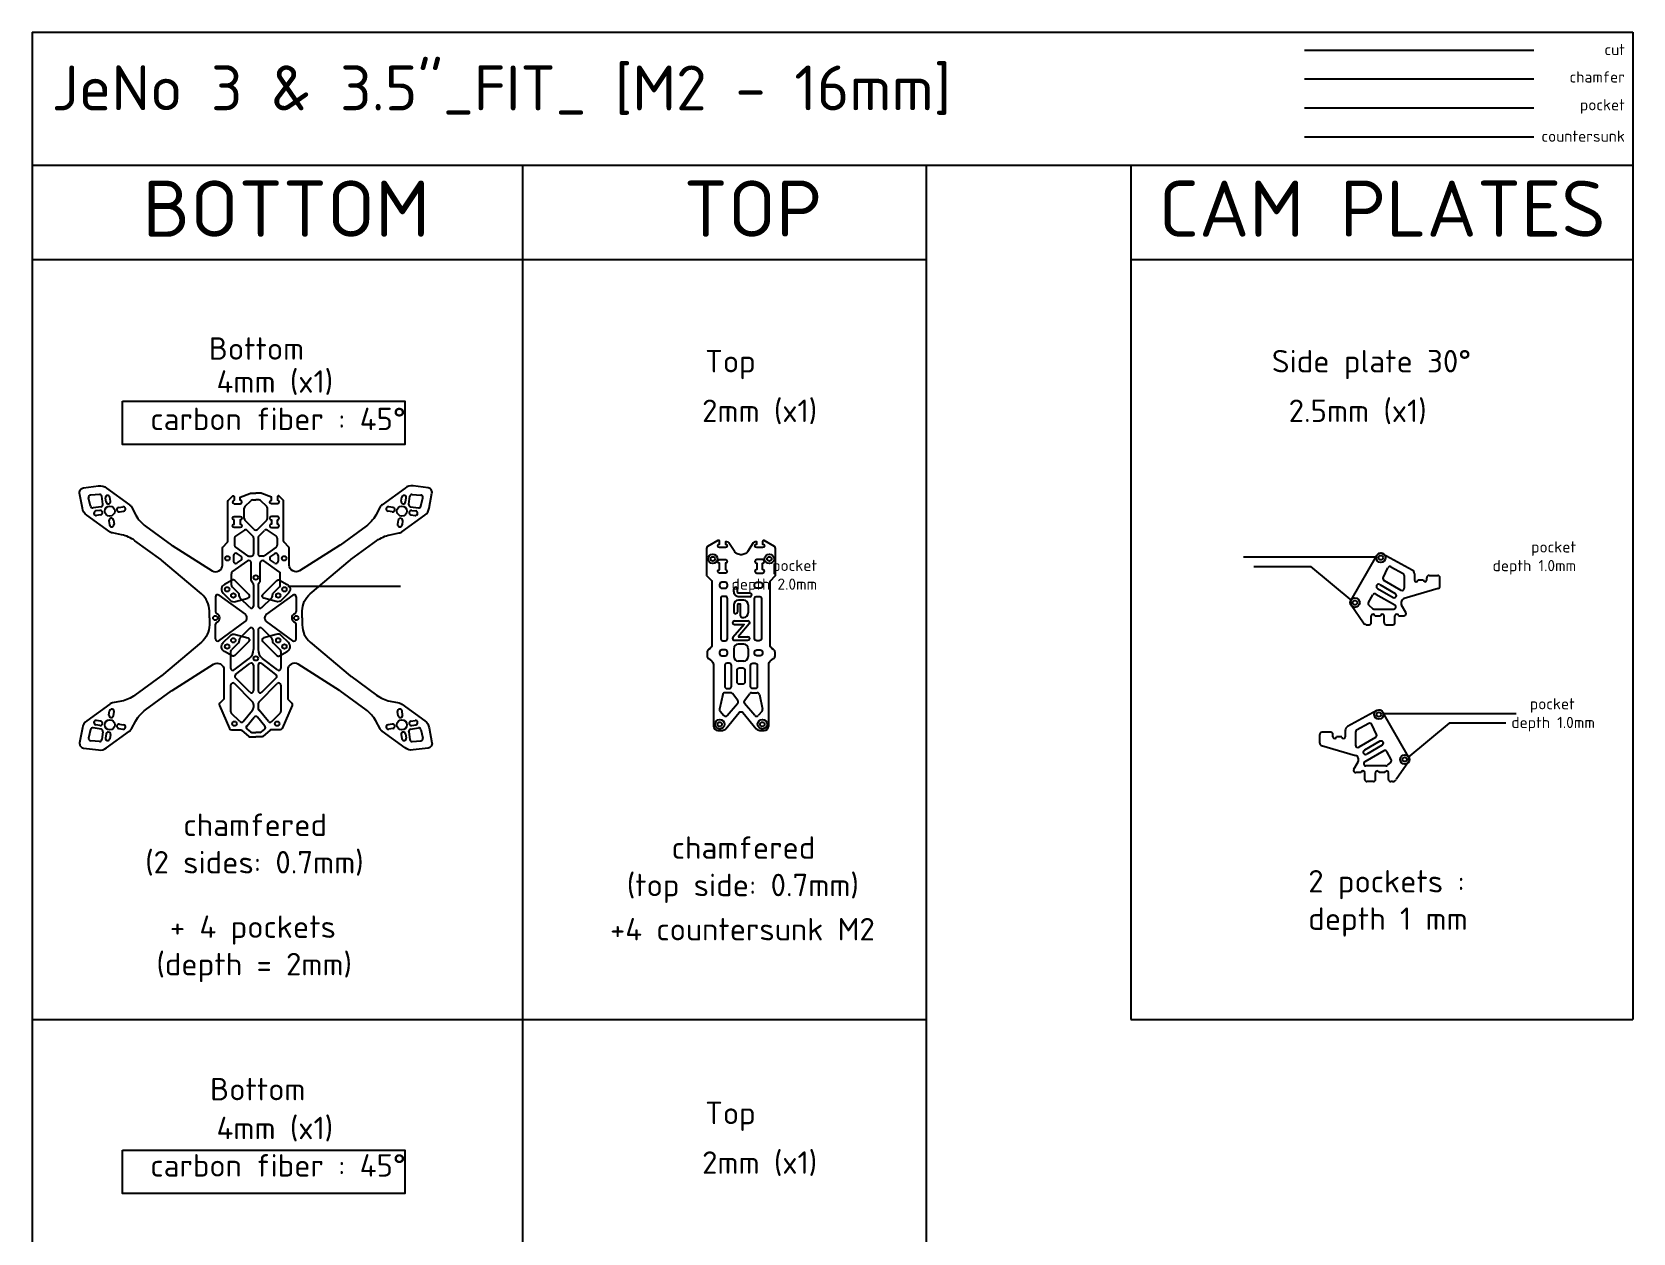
# Model space of a CAD drawing. Header units: millimetres. Extents: x -764 to 714, y -657 to 452.
# Drawn here: x 0 to 714, y -95 to 440 of the extents above; entities that cross this region are included whole.
import ezdxf

# ---------------------------------------------------------------- set-up
doc = ezdxf.new("R2010")
doc.units = ezdxf.units.MM
doc.linetypes.add('JIS_09_08', pattern=[10.75, 8, -0.55, 0.55, -0.55, 0.55, -0.55])
for name, color, linetype in [('Calque1', 150, 'Continuous'), ('Calque1_chamfered', 40, 'Continuous'), ('Calque1_countersunk', 90, 'Continuous'), ('Calque1_pocket', 10, 'Continuous'), ('Calque2', 251, 'Continuous'), ('countersunk', 90, 'Continuous'), ('pocket', 1, 'Continuous')]:
    doc.layers.add(name, color=color, linetype=linetype)
doc.styles.get("Standard").update_dxf_attribs({"font": 'arial.ttf'})

msp = doc.modelspace()

# ---------------------------------------------------------------- linework, layer by layer
for points in [[(40.37, 275.53), (166.21, 275.53), (166.21, 256.24), (40.37, 256.24)], [(40.37, -58.21), (166.21, -58.21), (166.21, -77.5), (40.37, -77.5)]]:
    msp.add_lwpolyline(points, close=True)
at = {"layer": 'Calque1'}
for p, q in [((567.21, 431.99), (669.45, 431.99)), ((26.14, 228.71), (25.25, 232.49)), ((30.02, 234.02), (26.15, 233.71)), ((30.8, 228.5), (27.27, 227.95)), ((31.63, 229.64), (31.08, 233.17)), ((33, 230.61), (32.71, 232.44)), ((34.97, 230.92), (34.69, 232.75)), ((38.68, 228.21), (40.51, 228.49)), ((94.92, 228.57), (97.72, 231.29)), ((98.42, 231.57), (99.76, 231.57)), ((101.11, 231.57), (99.76, 231.57)), ((104.61, 228.57), (101.8, 231.29)), ((160.84, 228.21), (159.01, 228.49)), ((164.55, 230.92), (164.84, 232.75)), ((166.53, 230.61), (166.81, 232.44)), ((167.9, 229.64), (168.44, 233.17)), ((168.73, 228.5), (172.26, 227.95)), ((169.51, 234.02), (173.38, 233.71)), ((173.39, 228.71), (174.27, 232.49)), ((30.29, 226.9), (28.46, 226.62)), ((30.59, 224.93), (28.76, 224.64)), ((34.3, 222.21), (34.59, 220.39)), ((36.28, 222.52), (36.56, 220.69)), ((38.99, 226.23), (40.82, 226.51)), ((94.61, 223.23), (94.61, 227.85)), ((99.06, 218.37), (94.91, 222.52)), ((100.47, 218.37), (104.62, 222.52)), ((104.91, 223.23), (104.91, 227.85)), ((160.53, 226.23), (158.71, 226.51)), ((163.25, 222.52), (162.96, 220.69)), ((165.22, 222.21), (164.94, 220.39)), ((168.93, 224.93), (170.76, 224.64)), ((169.24, 226.9), (171.07, 226.62)), ((90.32, 214.57), (90.32, 211.31)), ((94.67, 218.07), (90.76, 215.4)), ((98.47, 215.42), (95.94, 217.95)), ((98.76, 214.71), (98.76, 207.51)), ((100.76, 214.71), (100.76, 207.51)), ((101.06, 215.42), (103.58, 217.95)), ((104.85, 218.07), (108.77, 215.4)), ((109.21, 214.57), (109.21, 211.31)), ((90.74, 210.5), (96.1, 206.69)), ((91.4, 207.58), (93.17, 206.32)), ((108.79, 210.5), (103.43, 206.69)), ((108.13, 207.58), (106.36, 206.32)), ((602.21, 207.56), (615.19, 200.4)), ((89.29, 199.48), (96.18, 204.38)), ((89.82, 206.76), (89.82, 204.25)), ((91.4, 203.44), (93.17, 204.69)), ((96.68, 206.51), (97.76, 206.51)), ((97.76, 195.59), (97.76, 203.57)), ((102.85, 206.51), (101.76, 206.51)), ((101.76, 195.59), (101.76, 203.57)), ((110.24, 199.48), (103.34, 204.38)), ((108.13, 203.44), (106.36, 204.69)), ((109.71, 206.76), (109.71, 204.25)), ((588, 186.86), (599.51, 206.81)), ((602.31, 196.89), (604.37, 201.31)), ((605.76, 201.76), (611.18, 198.77)), ((88.87, 193.59), (88.86, 198.67)), ((92.07, 189.99), (89.16, 192.88)), ((98.47, 194.47), (98.06, 194.88)), ((98.76, 193.76), (98.76, 184.25)), ((100.76, 193.76), (100.76, 184.25)), ((101.06, 194.47), (101.47, 194.88)), ((107.46, 189.99), (110.37, 192.88)), ((110.66, 193.59), (110.66, 198.67)), ((600.75, 193.85), (607.68, 189.85)), ((602.71, 195.6), (610.2, 191.28)), ((611.7, 197.89), (611.7, 192.15)), ((616.22, 198.65), (616.22, 195.89)), ((617.82, 195.89), (620.13, 195.89)), ((621.73, 195.89), (621.73, 196.89)), ((622.73, 197.89), (626.59, 197.89)), ((627.59, 192.97), (627.59, 196.89)), ((81.73, 188.31), (81.73, 181.78)), ((83.32, 189.11), (95.01, 180.57)), ((92.36, 188.63), (92.36, 189.28)), ((97.06, 183.54), (92.65, 187.92)), ((102.47, 183.54), (106.87, 187.92)), ((116.2, 189.11), (104.51, 180.57)), ((107.17, 188.63), (107.17, 189.28)), ((117.79, 188.31), (117.79, 181.78)), ((317.27, 186.81), (314.87, 186.81)), ((595.76, 185.81), (597.74, 189.24)), ((599.1, 189.6), (607.51, 184.75)), ((599.75, 192.12), (606.68, 188.12)), ((626.87, 192.01), (611.71, 187.6)), ((312.87, 184.81), (312.87, 181.58)), ((312.9, 181.58), (312.87, 181.58)), ((314.47, 184.81), (314.47, 181.58)), ((319.27, 184.81), (319.27, 181.21)), ((588.08, 184.73), (593.54, 176.76)), ((595.94, 184.58), (597.48, 183.15)), ((596.99, 176.89), (596.99, 179.89)), ((598.16, 182.89), (607.01, 182.89)), ((598.59, 179.89), (601.11, 179.89)), ((602.71, 176.89), (602.71, 179.89)), ((607.57, 176.89), (607.57, 179.89)), ((609.17, 179.89), (611.52, 179.89)), ((612.39, 181.38), (610.53, 184.71)), ((81.73, 169.6), (81.73, 176.12)), ((83.32, 168.79), (95.01, 177.34)), ((97.06, 174.36), (92.65, 169.98)), ((98.76, 173.65), (98.76, 164.87)), ((100.76, 173.65), (100.76, 164.87)), ((102.47, 174.36), (106.87, 169.98)), ((116.2, 168.79), (104.51, 177.34)), ((117.79, 169.6), (117.79, 176.12)), ((313.08, 177.65), (319.15, 177.65)), ((319.75, 176.33), (314.82, 170.58)), ((595.19, 175.89), (595.99, 175.89)), ((603.71, 175.89), (606.57, 175.89)), ((92.07, 167.92), (88.85, 164.71)), ((92.36, 169.27), (92.36, 168.63)), ((107.17, 169.27), (107.17, 168.63)), ((107.46, 167.92), (110.68, 164.71)), ((312.85, 165.25), (312.85, 161.76)), ((314.82, 170.58), (319.15, 170.58)), ((317.27, 167.25), (314.85, 167.25)), ((319.27, 165.25), (319.27, 161.76)), ((88.55, 164), (88.55, 156.58)), ((90.16, 155.79), (96.81, 160.91)), ((90.77, 153.74), (97.15, 158.65)), ((98.76, 157.86), (98.76, 146.57)), ((100.76, 157.86), (100.76, 146.57)), ((108.75, 153.74), (102.37, 158.65)), ((109.37, 155.79), (102.71, 160.91)), ((110.98, 164), (110.98, 156.58)), ((317.27, 159.76), (314.85, 159.76)), ((97.06, 145.86), (90.68, 152.24)), ((102.47, 145.86), (108.85, 152.24)), ((88.55, 149), (88.55, 137.31)), ((98.18, 141.78), (90.26, 149.7)), ((101.35, 141.78), (109.27, 149.7)), ((110.98, 149), (110.98, 137.31)), ((307.87, 144.84), (306.46, 138.24)), ((311.39, 145.63), (308.84, 145.63)), ((314.57, 142.15), (312.18, 145.24)), ((317.56, 142.15), (319.94, 145.24)), ((320.73, 145.63), (323.28, 145.63)), ((324.26, 144.84), (325.66, 138.24)), ((34.3, 135.69), (34.59, 137.52)), ((36.28, 135.38), (36.56, 137.21)), ((92.68, 132.77), (88.84, 136.6)), ((94.15, 132.83), (98.3, 137.8)), ((98.76, 140.37), (98.76, 139.08)), ((100.76, 140.37), (100.76, 139.08)), ((105.37, 132.83), (101.23, 137.8)), ((106.85, 132.77), (110.68, 136.6)), ((163.25, 135.38), (162.96, 137.21)), ((165.22, 135.69), (164.94, 137.52)), ((306.71, 137.35), (308.45, 135.47)), ((309.94, 135.5), (314.54, 140.89)), ((322.18, 135.5), (317.59, 140.89)), ((325.42, 137.35), (323.67, 135.47)), ((599.42, 137.69), (586.44, 130.53)), ((613.63, 117), (602.12, 136.94)), ((26.14, 129.19), (25.25, 125.42)), ((30.8, 129.4), (27.27, 129.95)), ((30.29, 131), (28.46, 131.28)), ((30.59, 132.98), (28.76, 133.26)), ((38.68, 129.7), (40.51, 129.41)), ((38.99, 131.67), (40.82, 131.39)), ((95.72, 130.81), (99, 134.73)), ((95.85, 129.4), (97.32, 128.17)), ((103.8, 130.81), (100.53, 134.73)), ((103.68, 129.4), (102.21, 128.17)), ((160.53, 131.67), (158.71, 131.39)), ((160.84, 129.7), (159.01, 129.41)), ((168.73, 129.4), (172.26, 129.95)), ((168.93, 132.98), (170.76, 133.26)), ((169.24, 131), (171.07, 131.28)), ((173.39, 129.19), (174.27, 125.42)), ((585.41, 128.78), (585.41, 126.02)), ((595.87, 131.9), (590.45, 128.91)), ((599.32, 127.03), (597.26, 131.45)), ((30.02, 123.89), (26.15, 124.19)), ((31.63, 128.26), (31.08, 124.73)), ((33, 127.29), (32.71, 125.46)), ((34.97, 126.98), (34.69, 125.16)), ((97.96, 127.94), (99.76, 127.94)), ((101.56, 127.94), (99.76, 127.94)), ((164.55, 126.98), (164.84, 125.16)), ((166.53, 127.29), (166.81, 125.46)), ((167.9, 128.26), (168.44, 124.73)), ((169.51, 123.89), (173.38, 124.19)), ((574.04, 123.11), (574.04, 127.02)), ((574.76, 122.15), (589.92, 117.74)), ((578.9, 128.02), (575.04, 128.02)), ((579.9, 126.02), (579.9, 127.02)), ((583.81, 126.02), (581.5, 126.02)), ((589.93, 128.03), (589.93, 122.29)), ((598.92, 125.74), (591.43, 121.42)), ((600.88, 123.99), (593.95, 119.99)), ((601.88, 122.25), (594.95, 118.25)), ((589.24, 111.51), (591.1, 114.84)), ((602.53, 119.74), (594.12, 114.89)), ((605.87, 115.95), (603.89, 119.38)), ((605.69, 114.71), (604.15, 113.29)), ((613.55, 114.87), (608.09, 106.9)), ((592.46, 110.02), (590.11, 110.02)), ((594.06, 107.02), (594.06, 110.02)), ((603.47, 113.02), (594.62, 113.02)), ((598.92, 107.02), (598.92, 110.02)), ((603.04, 110.02), (600.52, 110.02)), ((604.64, 107.02), (604.64, 110.02)), ((597.92, 106.02), (595.06, 106.02)), ((606.44, 106.02), (605.64, 106.02))]:
    msp.add_line(p, q, dxfattribs=at)
for points in [[(79.08, 178.95), (79.08, 182.06, 0.221063), (75.52, 189.7), (57.69, 204.74, 0.017307), (57.42, 204.96), (45.89, 213.38, 0.109594), (39.94, 215.99), (35.82, 216.81, -0.109594), (34.63, 217.33), (24.43, 224.78, -0.19144), (22.46, 227.91), (21.23, 234.57, -0.431181), (22.95, 236.91), (29.67, 237.76, -0.19144), (33.24, 236.84), (43.44, 229.38, -0.109594), (44.3, 228.41), (46.32, 224.72, 0.109594), (50.61, 219.84), (62.14, 211.42, 0.017358), (62.42, 211.22), (80.26, 199.99, 0.590187), (84.86, 202.53), (84.86, 209.79, -0.183902), (85.12, 210.45), (87.11, 212.69, 0.183902), (87.36, 213.36), (87.36, 230.83, -0.198912), (87.66, 231.54), (89.31, 233.19, -0.668179), (90.16, 232.84), (90.16, 231.4, 1), (90.16, 229.8), (92.76, 229.8, 1), (92.76, 231.4), (92.76, 232.75), (97.02, 234.4, -0.092844), (97.74, 234.54), (99.76, 234.54)], [(120.45, 178.95), (120.45, 182.06, -0.221063), (124, 189.7), (141.84, 204.74, -0.017307), (142.11, 204.96), (153.63, 213.38, -0.109594), (159.59, 215.99), (163.71, 216.81, 0.109594), (164.9, 217.33), (175.1, 224.78, 0.19144), (177.06, 227.91), (178.29, 234.57, 0.431181), (176.58, 236.91), (169.86, 237.76, 0.19144), (166.28, 236.84), (156.09, 229.38, 0.109594), (155.23, 228.41), (153.2, 224.72, -0.109594), (148.91, 219.84), (137.39, 211.42, -0.017358), (137.1, 211.22), (119.26, 199.99, -0.590187), (114.66, 202.53), (114.66, 209.79, 0.183902), (114.41, 210.45), (112.42, 212.69, -0.183902), (112.16, 213.36), (112.16, 230.83, 0.198912), (111.87, 231.54), (110.22, 233.19, 0.668179), (109.36, 232.84), (109.36, 231.4, -1), (109.36, 229.8), (106.76, 229.8, -1), (106.76, 231.4), (106.76, 232.75), (102.51, 234.4, 0.092844), (101.78, 234.54), (99.76, 234.54)], [(320.03, 188.39), (314.82, 188.39, -0.245066), (313.38, 189.14, -0.113399), (313.02, 190.02, -0.037158), (312.87, 191.81, -0.049183)], [(320.03, 189.99), (314.82, 189.99, -0.245066), (314.69, 190.06, -0.113399), (314.6, 190.27, -0.037158), (314.47, 191.82)], [(79.08, 178.95), (79.08, 175.84, -0.221063), (75.52, 168.2), (57.69, 153.16, -0.017307), (57.42, 152.94), (45.89, 144.52, -0.109594), (39.94, 141.91), (35.82, 141.1, 0.109594), (34.63, 140.58), (24.43, 133.12, 0.19144), (22.46, 129.99), (21.23, 123.34, 0.431181), (22.95, 120.99), (29.67, 120.14, 0.19144), (33.24, 121.07), (43.44, 128.52, 0.109594), (44.3, 129.5), (46.32, 133.18, -0.109594), (50.61, 138.06), (62.14, 146.49, -0.017358), (62.42, 146.68), (80.95, 158.35, -0.590187), (85.55, 155.81), (85.55, 143.19, -0.198912), (85.26, 142.48), (83.77, 140.99, 0.309066), (83.56, 139.89), (88.03, 129.72, 0.297645), (88.94, 129.12), (92.7, 129.12, -0.175895), (93.35, 128.89), (96.6, 126.17, 0.175895), (97.24, 125.94), (99.76, 125.94)], [(120.45, 178.95), (120.45, 175.84, 0.221063), (124, 168.2), (141.84, 153.16, 0.017307), (142.11, 152.94), (153.63, 144.52, 0.109594), (159.59, 141.91), (163.71, 141.1, -0.109594), (164.9, 140.58), (175.1, 133.12, -0.19144), (177.06, 129.99), (178.29, 123.34, -0.431181), (176.58, 120.99), (169.86, 120.14, -0.19144), (166.28, 121.07), (156.09, 128.52, -0.109594), (155.23, 129.5), (153.2, 133.18, 0.109594), (148.91, 138.06), (137.39, 146.49, 0.017358), (137.1, 146.68), (118.57, 158.35, 0.590187), (113.98, 155.81), (113.98, 143.19, 0.198912), (114.27, 142.48), (115.75, 140.99, -0.309066), (115.96, 139.89), (111.5, 129.72, -0.297645), (110.58, 129.12), (106.82, 129.12, 0.175895), (106.18, 128.89), (102.93, 126.17, -0.175895), (102.29, 125.94), (99.76, 125.94)], [(314.87, 185.21), (315.71, 185.21), (315.71, 180.01, 0.414214), (316.51, 179.21), (317.27, 179.21)], [(313.08, 176.05), (317.41, 176.05), (312.47, 170.3, 0.640968), (313.08, 168.98), (319.15, 168.98)]]:
    msp.add_lwpolyline(points, format="xyb", dxfattribs=at)
for points in [[(90.16, 222.61, -1), (90.16, 224.21), (92.76, 224.21, -1), (92.76, 222.61), (92.76, 220.81, -1), (92.76, 219.21), (90.16, 219.21, -1), (90.16, 220.81)], [(109.36, 222.61, 1), (109.36, 224.21), (106.76, 224.21, 1), (106.76, 222.61), (106.76, 220.81, 1), (106.76, 219.21), (109.36, 219.21, 1), (109.36, 220.81)], [(315.77, 207.09), (314.32, 207.54, -0.175444), (313.23, 208.36), (310.62, 212.38, 0.253934), (309.78, 212.83), (309.06, 212.83), (309.06, 211.9, -1), (309.06, 210.3), (306.46, 210.3, -1), (306.46, 211.9), (306.46, 213.03, 0.581935), (305.71, 213.46), (301.15, 210.75, 0.264274), (300.66, 209.89), (300.66, 198.26, 0.198912), (300.95, 197.55), (302.82, 195.69, -0.198912), (303.11, 194.98), (303.11, 167.04, -0.243004), (302.27, 165.4), (301.53, 164.88, 0.243004), (300.9, 163.66), (300.9, 162.04, 0.243004), (301.53, 160.82), (302.9, 159.85, -0.242999), (303.74, 158.22), (303.74, 130.86, 0.41421), (305.74, 128.86), (307.72, 128.86, 0.222436), (309.25, 129.58), (315.29, 136.82, -0.222436), (316.06, 137.18, -0.222436), (316.83, 136.82), (322.87, 129.58, 0.222436), (324.41, 128.86), (326.38, 128.86, 0.41421), (328.38, 130.86), (328.38, 158.22, -0.242999), (329.23, 159.85), (330.59, 160.82, 0.243004), (331.23, 162.04), (331.23, 163.66, 0.243004), (330.59, 164.88), (329.85, 165.4, -0.243004), (329.01, 167.04), (329.01, 194.98, -0.198912), (329.3, 195.69), (331.17, 197.55, 0.198912), (331.46, 198.26), (331.46, 209.89, 0.264274), (330.97, 210.75), (326.42, 213.46, 0.581935), (325.66, 213.03), (325.66, 211.9, -1), (325.66, 210.3), (323.06, 210.3, -1), (323.06, 211.9), (323.06, 212.83), (322.34, 212.83, 0.253934), (321.5, 212.38), (318.89, 208.36, -0.175444), (317.81, 207.54), (316.36, 207.09, -0.151139)], [(306.46, 198.93, -1), (306.46, 200.53), (306.46, 203.33, -1), (306.46, 204.93), (309.06, 204.93, -1), (309.06, 203.33), (309.06, 200.53, -1), (309.06, 198.93)], [(325.66, 198.93, 1), (325.66, 200.53), (325.66, 203.33, 1), (325.66, 204.93), (323.06, 204.93, 1), (323.06, 203.33), (323.06, 200.53, 1), (323.06, 198.93)], [(307.51, 192.22), (309.01, 192.22, 0.414214), (310.01, 193.22), (310.01, 193.83, 0.414214), (309.01, 194.83), (307.51, 194.83, 0.414214), (306.51, 193.83), (306.51, 193.22, 0.414214)], [(324.61, 192.22), (323.11, 192.22, -0.414214), (322.11, 193.22), (322.11, 193.83, -0.414214), (323.11, 194.83), (324.61, 194.83, -0.414214), (325.61, 193.83), (325.61, 193.22, -0.414214)], [(308.01, 168.8), (309.01, 168.8, 0.414214), (310.01, 169.8), (310.01, 187.58, 0.414214), (309.01, 188.58), (308.01, 188.58, 0.414214), (307.01, 187.58), (307.01, 169.8, 0.414214)], [(324.11, 168.8), (323.11, 168.8, -0.414214), (322.11, 169.8), (322.11, 187.58, -0.414214), (323.11, 188.58), (324.11, 188.58, -0.414214), (325.11, 187.58), (325.11, 169.8, -0.414214)], [(307.51, 162.1), (309.01, 162.1, 0.414214), (310.01, 163.1), (310.01, 163.7, 0.414214), (309.01, 164.7), (307.51, 164.7, 0.414214), (306.51, 163.7), (306.51, 163.1, 0.414214)], [(324.61, 162.1), (323.11, 162.1, -0.414214), (322.11, 163.1), (322.11, 163.7, -0.414214), (323.11, 164.7), (324.61, 164.7, -0.414214), (325.61, 163.7), (325.61, 163.1, -0.414214)], [(309.8, 147.48), (310.8, 147.48, 0.414214), (311.8, 148.48), (311.8, 157.77, 0.414214), (310.8, 158.77), (309.8, 158.77, 0.414214), (308.8, 157.77), (308.8, 148.48, 0.414214)], [(322.32, 147.48), (321.32, 147.48, -0.414214), (320.32, 148.48), (320.32, 157.77, -0.414214), (321.32, 158.77), (322.32, 158.77, -0.414214), (323.32, 157.77), (323.32, 148.48, -0.414214)], [(315.31, 156.7), (316.81, 156.7, -0.414214), (317.81, 155.7), (317.81, 150.44, -0.414214), (316.81, 149.44), (315.31, 149.44, -0.414214), (314.31, 150.44), (314.31, 155.7, -0.414214)]]:
    msp.add_lwpolyline(points, format="xyb", close=True, dxfattribs=at)
for centre, radius in [((34.64, 226.57), 2.25), ((164.89, 226.57), 2.25), ((87.16, 205.51), 1), ((112.37, 205.51), 1), ((303.45, 205.25), 1), ((328.67, 205.25), 1), ((601.25, 205.81), 1), ((87.01, 191.7), 1), ((99.76, 196.98), 1), ((112.51, 191.7), 1), ((89.76, 188.95), 1), ((109.76, 188.95), 1), ((589.73, 185.78), 1), ((81.73, 178.95), 1), ((117.79, 178.95), 1), ((87.01, 166.2), 1), ((89.76, 168.95), 1), ((109.76, 168.95), 1), ((112.51, 166.2), 1), ((99.76, 160.92), 1), ((600.38, 135.94), 1), ((34.64, 131.34), 2.25), ((90.26, 131.82), 1), ((109.26, 131.82), 1), ((164.89, 131.34), 2.25), ((306.56, 131.56), 1), ((325.56, 131.56), 1), ((611.9, 115.92), 1)]:
    msp.add_circle(centre, radius, dxfattribs=at)
for centre, radius, start, end in [((26.23, 232.72), 1, 94.47754, 193.17859), ((27.11, 228.94), 1, 193.17859, 278.82807), ((30.09, 233.02), 1, 8.82807, 94.47754), ((30.64, 229.49), 1, 278.82807, 8.82807), ((33.7, 232.59), 1, 8.82807, 188.82807), ((33.99, 230.77), 1, 188.82807, 8.82807), ((40.67, 227.5), 1, 278.82807, 98.82807), ((95.61, 227.85), 1, 134.11683, 180), ((98.42, 230.57), 1, 90, 134.11683), ((101.11, 230.57), 1, 45.88317, 90), ((103.91, 227.85), 1, 0, 45.88317), ((158.86, 227.5), 1, 81.17193, 261.17193), ((165.54, 230.77), 1, 171.17193, 351.17193), ((165.82, 232.59), 1, 351.17193, 171.17193), ((168.88, 229.49), 1, 171.17193, 261.17193), ((169.43, 233.02), 1, 85.52246, 171.17193), ((172.41, 228.94), 1, 261.17193, 346.82141), ((173.3, 232.72), 1, 346.82141, 85.52246), ((28.61, 225.63), 1, 98.82807, 278.82807), ((30.44, 225.91), 1, 278.82807, 98.82807), ((35.29, 222.37), 1, 8.82807, 188.82807), ((38.84, 227.22), 1, 98.82807, 278.82807), ((95.61, 223.23), 1, 180, 225), ((103.91, 223.23), 1, 315, 0), ((160.69, 227.22), 1, 261.17193, 81.17193), ((164.24, 222.37), 1, 351.17193, 171.17193), ((169.09, 225.91), 1, 81.17193, 261.17193), ((170.92, 225.63), 1, 261.17193, 81.17193), ((35.57, 220.54), 1, 188.82807, 8.82807), ((91.32, 214.57), 1, 124.26684, 180), ((95.24, 217.24), 1, 45, 124.26684), ((97.76, 214.71), 1, 0, 45), ((99.76, 219.08), 1, 225, 315), ((101.76, 214.71), 1, 135, 180), ((104.29, 217.24), 1, 55.73316, 135), ((108.21, 214.57), 1, 0, 55.73316), ((163.95, 220.54), 1, 171.17193, 351.17193), ((90.82, 206.76), 1, 54.63352, 180), ((91.32, 211.31), 1, 180, 234.63352), ((97.76, 207.51), 1, 270, 0), ((101.76, 207.51), 1, 180, 270), ((108.71, 206.76), 1, 0, 125.36648), ((108.21, 211.31), 1, 305.36648, 0), ((601.25, 205.81), 2, 61.11504, 150), ((90.82, 204.25), 1, 180, 305.36648), ((92.59, 205.51), 1, 305.36648, 54.63352), ((96.68, 207.51), 1, 234.63352, 270), ((96.76, 203.57), 1, 359.99935, 125.36648), ((102.76, 203.57), 1, 54.63352, 180.00065), ((102.85, 207.51), 1, 270, 305.36648), ((106.94, 205.51), 1, 125.36648, 234.63352), ((108.71, 204.25), 1, 234.63352, 0), ((605.27, 200.89), 1, 61.11504, 155), ((614.22, 198.65), 2, 0, 61.11504), ((89.86, 198.67), 1, 125.36648, 180.00536), ((89.87, 193.59), 1, 180.00536, 225.1249), ((98.76, 195.59), 1, 179.9986, 225), ((97.76, 193.76), 1, 0, 45), ((101.76, 193.76), 1, 135, 180), ((100.76, 195.59), 1, 315, 0.0014), ((109.66, 198.67), 1, 359.99464, 54.63352), ((109.66, 193.59), 1, 314.8751, 359.99464), ((600.25, 192.98), 1, 60.00996, 240.00996), ((603.21, 196.47), 1, 155, 240.00996), ((610.7, 197.89), 1, 0, 61.11504), ((617.02, 195.89), 0.8, 180, 0), ((620.93, 195.89), 0.8, 180, 0), ((622.73, 196.89), 1, 90, 180), ((626.59, 196.89), 1, 0, 90), ((626.59, 192.97), 1, 286.21356, 0), ((82.73, 188.31), 1, 53.82807, 180), ((91.36, 189.28), 1, 0, 45.1249), ((93.36, 188.63), 1, 180, 225.1249), ((106.17, 188.63), 1, 314.8751, 0), ((108.17, 189.28), 1, 134.8751, 180), ((116.79, 188.31), 1, 0, 126.17193), ((313.67, 191.81), 0.8, 0.52993, 180.52993), ((314.87, 184.81), 2, 90, 180), ((317.27, 184.81), 2, 0, 90), ((320.03, 189.19), 0.8, 270, 90), ((589.73, 185.86), 2, 150, 214.39572), ((596.62, 185.31), 1, 150, 227.26695), ((598.6, 188.74), 1, 60.00996, 150), ((607.18, 188.98), 1, 240.00996, 60.00996), ((610.7, 192.15), 1, 240.00996, 0), ((612.27, 185.68), 2, 106.21356, 209.26207), ((82.73, 181.78), 1, 180, 250.52878), ((81.73, 178.95), 2, 289.47122, 70.52878), ((93.83, 178.95), 2, 306.17193, 53.82807), ((97.76, 184.25), 1, 225.1249, 0), ((101.76, 184.25), 1, 180, 314.8751), ((105.69, 178.95), 2, 126.17193, 233.82807), ((117.79, 178.95), 2, 109.47122, 250.52878), ((116.79, 181.78), 1, 289.47122, 0), ((313.69, 181.58), 0.787, 180, 0), ((314.87, 184.81), 0.4, 90, 180), ((317.27, 181.21), 2, 270, 0), ((597.79, 179.89), 0.8, 0, 180), ((598.16, 183.89), 1, 227.26695, 270), ((601.91, 179.89), 0.8, 0, 180), ((607.01, 183.89), 1, 270, 60.00996), ((608.37, 179.89), 0.8, 0, 180), ((611.52, 180.89), 1, 270, 29.26207), ((82.73, 176.12), 1, 109.47122, 180), ((97.76, 173.65), 1, 0, 134.8751), ((101.76, 173.65), 1, 45.1249, 180), ((116.79, 176.12), 1, 0, 70.52878), ((313.08, 176.85), 0.8, 90, 270), ((319.15, 176.85), 0.8, 319.36567, 90), ((595.19, 177.89), 2, 214.39572, 270), ((595.99, 176.89), 1, 270, 0), ((603.71, 176.89), 1, 180, 270), ((606.57, 176.89), 1, 270, 0), ((82.73, 169.6), 1, 180, 306.17193), ((89.55, 164), 1, 134.8751, 180), ((91.36, 168.63), 1, 314.8751, 0), ((93.36, 169.27), 1, 134.8751, 180), ((93.76, 164.87), 5, 307.58583, 0), ((105.76, 164.87), 5, 180, 232.41417), ((106.17, 169.27), 1, 0, 45.1249), ((108.17, 168.63), 1, 180, 225.1249), ((109.98, 164), 1, 0, 45.1249), ((116.79, 169.6), 1, 233.82807, 0), ((314.85, 165.25), 2, 90, 180), ((317.27, 165.25), 2, 0, 90), ((319.15, 169.78), 0.8, 270, 90), ((97.76, 157.86), 1, 0, 127.58583), ((101.76, 157.86), 1, 52.41417, 180), ((314.85, 161.76), 2, 180, 270), ((317.27, 161.76), 2, 270, 0), ((89.55, 156.58), 1, 180, 307.58583), ((89.55, 149), 1, 45, 180), ((91.38, 152.95), 1, 127.58583, 225), ((108.14, 152.95), 1, 315, 52.41417), ((109.98, 149), 1, 0, 135), ((109.98, 156.58), 1, 232.41417, 0), ((97.76, 146.57), 1, 225, 0), ((101.76, 146.57), 1, 180, 315), ((308.84, 144.63), 1, 90, 167.98422), ((311.39, 144.63), 1, 37.63666, 90), ((320.73, 144.63), 1, 90, 142.36334), ((323.28, 144.63), 1, 12.01578, 90), ((35.29, 135.54), 1, 171.17193, 351.17193), ((35.57, 137.36), 1, 351.17193, 171.17193), ((89.55, 137.31), 1, 180, 225), ((96.76, 140.37), 2, 0, 45), ((96.76, 139.08), 2, 320.162, 0), ((102.76, 140.37), 2, 135, 180), ((102.76, 139.08), 2, 180, 219.838), ((109.98, 137.31), 1, 315, 0), ((163.95, 137.36), 1, 8.82807, 188.82807), ((164.24, 135.54), 1, 188.82807, 8.82807), ((307.44, 138.03), 1, 167.98422, 222.86213), ((313.78, 141.54), 1, 319.56075, 37.63666), ((318.35, 141.54), 1, 142.36334, 220.43925), ((324.68, 138.03), 1, 317.13787, 12.01578), ((600.38, 135.94), 2, 30, 118.88496), ((27.11, 128.96), 1, 81.17193, 166.82141), ((28.61, 132.27), 1, 81.17193, 261.17193), ((30.44, 131.99), 1, 261.17193, 81.17193), ((30.64, 128.41), 1, 351.17193, 81.17193), ((38.84, 130.68), 1, 81.17193, 261.17193), ((40.67, 130.4), 1, 261.17193, 81.17193), ((93.39, 133.47), 1, 225, 320.162), ((96.49, 130.17), 1, 140.162, 230.096), ((99.76, 134.09), 1, 39.838, 140.162), ((103.03, 130.17), 1, 309.904, 39.838), ((106.14, 133.47), 1, 219.838, 315), ((158.86, 130.4), 1, 98.82807, 278.82807), ((160.69, 130.68), 1, 278.82807, 98.82807), ((168.88, 128.41), 1, 98.82807, 188.82807), ((169.09, 131.99), 1, 98.82807, 278.82807), ((170.92, 132.27), 1, 278.82807, 98.82807), ((172.41, 128.96), 1, 13.17859, 98.82807), ((309.18, 136.15), 1, 222.86213, 319.56075), ((322.94, 136.15), 1, 220.43925, 317.13787), ((587.41, 128.78), 2, 118.88496, 180), ((590.93, 128.03), 1, 118.88496, 180), ((596.36, 131.02), 1, 25, 118.88496), ((26.23, 125.19), 1, 166.82141, 265.52246), ((30.09, 124.88), 1, 265.52246, 351.17193), ((33.7, 125.31), 1, 171.17193, 351.17193), ((33.99, 127.14), 1, 351.17193, 171.17193), ((97.96, 128.94), 1, 230.096, 270), ((101.56, 128.94), 1, 270, 309.904), ((165.54, 127.14), 1, 8.82807, 188.82807), ((165.82, 125.31), 1, 188.82807, 8.82807), ((169.43, 124.88), 1, 188.82807, 274.47754), ((173.3, 125.19), 1, 274.47754, 13.17859), ((575.04, 127.02), 1, 90, 180), ((575.04, 123.11), 1, 180, 253.78644), ((578.9, 127.02), 1, 0, 90), ((580.7, 126.02), 0.8, 180, 0), ((584.61, 126.02), 0.8, 180, 0), ((590.93, 122.29), 1, 180, 299.99004), ((598.42, 126.61), 1, 299.99004, 25), ((601.38, 123.12), 1, 299.99004, 119.99004), ((589.36, 115.82), 2, 330.73793, 73.78644), ((594.45, 119.12), 1, 119.99004, 299.99004), ((594.62, 114.02), 1, 119.99004, 270), ((603.03, 118.88), 1, 30, 119.99004), ((605.01, 115.45), 1, 312.73305, 30), ((611.9, 116), 2, 325.60428, 30), ((590.11, 111.02), 1, 150.73793, 270), ((593.26, 110.02), 0.8, 0, 180), ((599.72, 110.02), 0.8, 0, 180), ((603.84, 110.02), 0.8, 0, 180), ((603.47, 114.02), 1, 270, 312.73305), ((595.06, 107.02), 1, 180, 270), ((597.92, 107.02), 1, 270, 0), ((605.64, 107.02), 1, 180, 270), ((606.44, 108.02), 2, 270, 325.60428)]:
    msp.add_arc(centre, radius, start, end, dxfattribs=at)
at = {"layer": 'Calque1_chamfered'}
msp.add_line((567.21, 419.09), (669.45, 419.09), dxfattribs=at)
at = {"layer": 'Calque1_countersunk'}
msp.add_line((567.21, 393.31), (669.45, 393.31), dxfattribs=at)
at = {"layer": 'Calque1_pocket'}
msp.add_line((567.21, 406.2), (669.45, 406.2), dxfattribs=at)
at = {"layer": 'Calque2'}
for p, q in [((0, 440.01), (713.65, 440.01)), ((0, 440.01), (0, -657.02)), ((713.65, 440.01), (713.65, 0)), ((0, 380.72), (713.65, 380.72)), ((218.7, 380.72), (218.7, -657.02)), ((398.62, 380.72), (398.62, -657.02)), ((489.87, 380.72), (489.87, 0)), ((0, 338.73), (398.62, 338.73)), ((489.87, 338.73), (713.65, 338.73)), ((0, 0), (398.62, 0)), ((489.87, 0), (713.65, 0))]:
    msp.add_line(p, q, dxfattribs=at)
at = {"layer": 'countersunk'}
for centre in [(303.45, 205.25), (328.67, 205.25), (306.56, 131.56), (325.56, 131.56)]:
    msp.add_circle(centre, 2.1, dxfattribs=at)
at = {"layer": 'pocket'}
msp.add_line((164.26, 192.9), (114.03, 192.9), dxfattribs=at)
for points in [[(539.98, 206.14), (599.61, 206.14)], [(544.6, 201.87), (569.93, 201.87), (588.38, 186.58)], [(661.65, 136.28), (602.02, 136.28)], [(657.03, 132), (631.7, 132), (613.25, 116.72)]]:
    msp.add_lwpolyline(points, dxfattribs=at)
for points in [[(96.64, 189.46), (90.43, 195.65, 0.333808), (89.24, 195.81), (85.79, 193.9, 0.498785), (85.23, 189.95), (88.29, 186.89, 0.27125), (90.73, 186.25), (96.2, 187.79, 0.573979)], [(102.89, 189.46), (109.1, 195.65, -0.333808), (110.29, 195.81), (113.74, 193.9, -0.498785), (114.3, 189.95), (111.24, 186.89, -0.27125), (108.8, 186.25), (103.32, 187.79, -0.573979)], [(96.64, 168.44), (90.43, 162.26, -0.333808), (89.24, 162.09), (85.79, 164, -0.498785), (85.23, 167.95), (88.29, 171.01, -0.27125), (90.73, 171.65), (96.2, 170.11, -0.573979)], [(102.89, 168.44), (109.1, 162.26, 0.333808), (110.29, 162.09), (113.74, 164, 0.498785), (114.3, 167.95), (111.24, 171.01, 0.27125), (108.8, 171.65), (103.32, 170.11, 0.573979)]]:
    msp.add_lwpolyline(points, format="xyb", close=True, dxfattribs=at)
for centre in [(601.25, 205.81), (589.73, 185.78), (600.38, 135.94), (611.9, 115.92)]:
    msp.add_circle(centre, 2.1, dxfattribs=at)

# ---------------------------------------------------------------- texts
at = {"linetype": 'JIS_09_08', "attachment_point": 1}
for s, width, insert, char_height in [('{\\fISOCPEUR|b0|i0|c0|p34;JeNo 3 & 3.5"_FIT_ [M2 - 16mm]}', 634.2009, (8.75, 425.11), 20), ('{\\fISOCPEUR|b0|i0|c0|p34;BOTTOM}', 327.7561, (49.27, 373.82), 25), ('{\\fISOCPEUR|b0|i0|c0|p34;TOP}', 327.7561, (290.48, 373.82), 25), ('{\\fISOCPEUR|b0|i0|c0|p34;CAM PLATES}', 327.7561, (502.23, 373.82), 25), ('{\\fISOCPEUR|b0|i0|c0|p34;Bottom}', 327.7561, (78.79, 303.99), 10), ('{\\fISOCPEUR|b0|i0|c0|p34;Top}', 327.7561, (300.06, 298.35), 10), ('{\\fISOCPEUR|b0|i0|c0|p34;Side plate 30°}', 327.7561, (552.67, 298.35), 10), ('\\pi138.87807;{\\fISOCPEUR|b0|i0|c0|p34;4mm (x1)\\P\\pi109.37807;carbon fiber : 45°}', 327.7561, (-56.63, 289.3), 10), ('{\\fISOCPEUR|b0|i0|c0|p34;2mm (x1)}', 327.7561, (298.7, 276.26), 10), ('{\\fISOCPEUR|b0|i0|c0|p34;2.5mm (x1)}', 327.7561, (560.18, 276.26), 10), ('{\\fISOCPEUR|b0|i0|c0|p34;Bottom }', 327.7561, (79.37, -25.98), 10), ('\\pi138.87807;{\\fISOCPEUR|b0|i0|c0|p34;4mm (x1)\\P\\pi109.37807;carbon fiber : 45°}', 327.7561, (-56.63, -43.29), 10), ('{\\fISOCPEUR|b0|i0|c0|p34;Top}', 327.7561, (300.06, -36.6), 10), ('{\\fISOCPEUR|b0|i0|c0|p34;2mm (x1)}', 327.7561, (298.7, -58.69), 10)]:
    msp.add_mtext_dynamic_manual_height_columns(s, width=width, gutter_width=12.5, heights=[0], dxfattribs=dict(at, insert=insert, char_height=char_height))
at = {"layer": 'Calque1', "insert": (710.06, 434.7), "char_height": 5, "attachment_point": 3}
msp.add_mtext_dynamic_manual_height_columns('{\\fISOCPEUR|b0|i0|c0|p34;cut}', width=327.7561, gutter_width=12.5, heights=[0], dxfattribs=at)
at = {"layer": 'Calque1_chamfered'}
for s, insert, char_height, attachment_point in [('{\\fISOCPEUR|b0|i0|c0|p34;chamfer}', (710.06, 422.5), 5, 3), ('\\pi133.87807;{\\fISOCPEUR|b0|i0|c0|p34;chamfered\\P\\pi116.87807;(2 sides: 0.7mm)}', (-66.42, 91.78), 10, 1), ('\\pi133.87807;{\\fISOCPEUR|b0|i0|c0|p34;chamfered\\P\\pi113.87807;(top side: 0.7mm)}', (151.25, 81.64), 10, 1)]:
    msp.add_mtext_dynamic_manual_height_columns(s, width=327.7561, gutter_width=12.5, heights=[0], dxfattribs=dict(at, insert=insert, char_height=char_height, attachment_point=attachment_point))
at = {"layer": 'Calque1_countersunk', "insert": (710.06, 396.13), "char_height": 5, "attachment_point": 3}
msp.add_mtext_dynamic_manual_height_columns('{\\fISOCPEUR|b0|i0|c0|p34;countersunk}', width=327.7561, gutter_width=12.5, heights=[0], dxfattribs=at)
at = {"layer": 'Calque1_pocket', "insert": (710.06, 410.12), "char_height": 5, "attachment_point": 3}
msp.add_mtext_dynamic_manual_height_columns('{\\fISOCPEUR|b0|i0|c0|p34;pocket}', width=327.7561, gutter_width=12.5, heights=[0], dxfattribs=at)
at = {"layer": 'countersunk', "insert": (151.25, 61.95), "char_height": 10, "attachment_point": 1}
msp.add_mtext_dynamic_manual_height_columns('\\pi163.87807;{\\fISOCPEUR|b0|i0|c0|p34;\\P\\pi106.37807;+4 countersunk M2}', width=327.7561, gutter_width=12.5, heights=[0], dxfattribs=at)
at = {"layer": 'pocket'}
for s, insert, char_height, attachment_point in [('{\\fISOCPEUR|b0|i0|c0|p34;pocket \\Pdepth 1.0mm }', (688.33, 213.11), 5, 3), ('{\\fISOCPEUR|b0|i0|c0|p34;pocket \\Pdepth 2.0mm }', (350, 204.87), 5, 3), ('\\pi154.37807;{\\fISOCPEUR|b0|i0|c0|p34;pocket \\P\\pi146.12807;depth 1.0mm }', (513.3, 143.24), 5, 1), ('\\pi130.37807;{\\fISOCPEUR|b0|i0|c0|p34;2 pockets :\\Pdepth 1 mm }', (438.52, 66.64), 10, 1), ('\\pi163.87807;{\\fISOCPEUR|b0|i0|c0|p34;\\P\\pi127.87807;+ 4 pockets\\P\\pi121.87807;(depth = 2mm)}', (-66.42, 63.06), 10, 1)]:
    msp.add_mtext_dynamic_manual_height_columns(s, width=327.7561, gutter_width=12.5, heights=[0], dxfattribs=dict(at, insert=insert, char_height=char_height, attachment_point=attachment_point))

doc.saveas('drawing.dxf')
